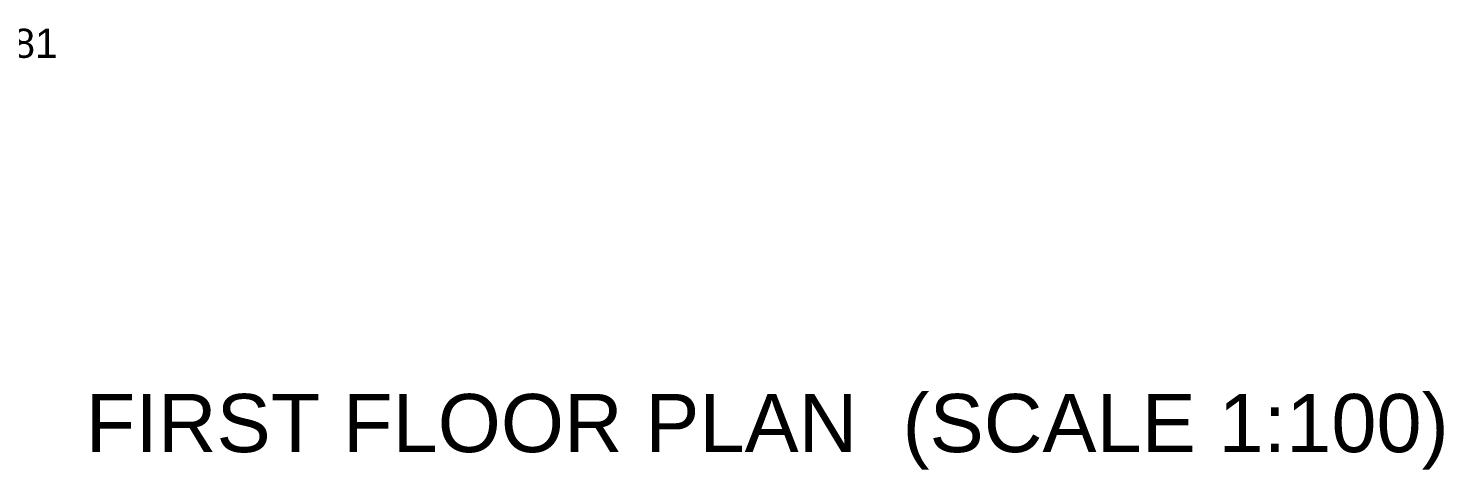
# Model space of a CAD drawing. Header units: millimetres. Extents: x 19768 to 100642, y -9270 to 68190.
# Drawn here: x 43996 to 56168, y 37690 to 41482 of the extents above; entities that cross this region are included whole.
import ezdxf

# ---------------------------------------------------------------- set-up
doc = ezdxf.new("R2010")
doc.units = ezdxf.units.MM
doc.layers.add('dimension', color=80, linetype='Continuous')
doc.layers.add('text', color=240, linetype='Continuous')
doc.styles.get("Standard").update_dxf_attribs({"font": 'arial.ttf', "height": 500})

msp = doc.modelspace()

# ---------------------------------------------------------------- texts
at = {"layer": 'dimension'}
msp.add_text('1756.7981', height=250, dxfattribs=at).set_placement((42597.58526603004, 41228.73259122461))
at = {"layer": 'text', "insert": (44490, 38340), "char_height": 500, "attachment_point": 1}
msp.add_mtext_dynamic_manual_height_columns('FIRST FLOOR PLAN  (SCALE 1:100)', width=19250, gutter_width=2500, heights=[0], dxfattribs=at)

doc.saveas('drawing.dxf')
